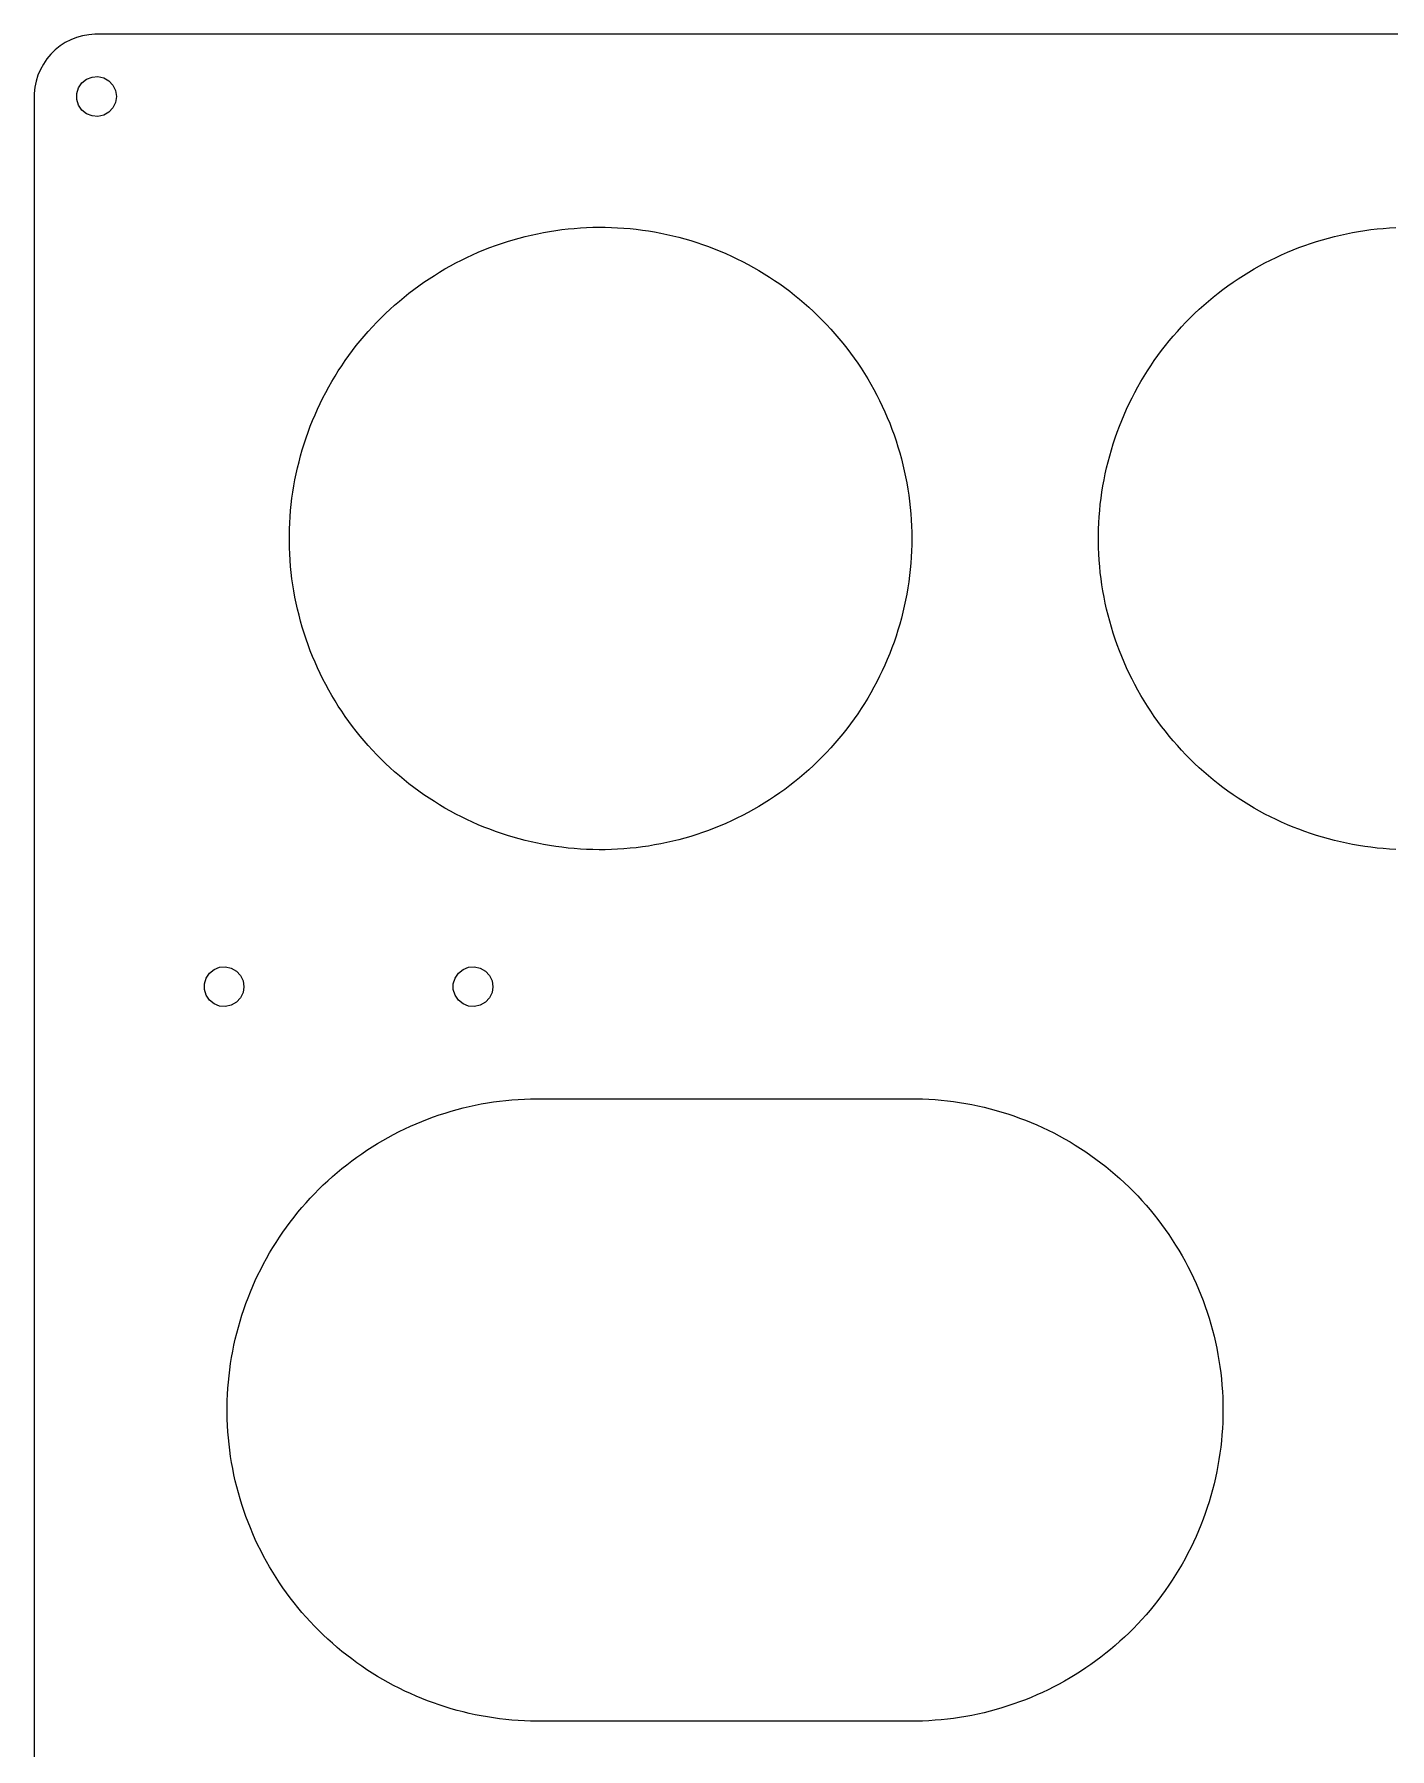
# Model space of a CAD drawing. Header units: metres. Extents: x -110 to 110, y -110 to 110.
# Drawn here: x -110.5 to -1.6, y -27.2 to 110.5 of the extents above; entities that cross this region are included whole.
import ezdxf

# ---------------------------------------------------------------- set-up
doc = ezdxf.new("R2010")
doc.units = ezdxf.units.M

msp = doc.modelspace()

# ---------------------------------------------------------------- linework, layer by layer
for p, q in [((-107.092, 110.24), (-107.556, 110.058)), ((-106.613, 110.375), (-107.092, 110.24)), ((-106.122, 110.461), (-106.613, 110.375)), ((-105.625, 110.498), (-106.122, 110.461)), ((105.375, 110.498), (-105.625, 110.498)), ((-109.165, 108.901), (-109.486, 108.519)), ((-108.808, 109.249), (-109.165, 108.901)), ((-108.419, 109.56), (-108.808, 109.249)), ((-108, 109.83), (-108.419, 109.56)), ((-107.556, 110.058), (-108, 109.83)), ((-110.005, 107.669), (-110.198, 107.21)), ((-109.766, 108.107), (-110.005, 107.669)), ((-109.486, 108.519), (-109.766, 108.107)), ((-110.444, 106.245), (-110.494, 105.749)), ((-110.345, 106.734), (-110.444, 106.245)), ((-110.198, 107.21), (-110.345, 106.734)), ((-107.082, 105.738), (-106.942, 106.194)), ((-106.942, 106.194), (-106.673, 106.588)), ((-106.673, 106.588), (-106.3, 106.886)), ((-106.3, 106.886), (-105.856, 107.06)), ((-105.856, 107.06), (-105.38, 107.096)), ((-105.38, 107.096), (-104.915, 106.989)), ((-104.915, 106.989), (-104.502, 106.751)), ((-104.502, 106.751), (-104.178, 106.401)), ((-104.178, 106.401), (-103.971, 105.972)), ((-110.494, 105.749), (-110.494, -105.749)), ((-107.082, 105.262), (-107.082, 105.738)), ((-106.942, 104.806), (-107.082, 105.262)), ((-106.673, 104.412), (-106.942, 104.806)), ((-103.971, 105.028), (-104.178, 104.599)), ((-103.971, 105.972), (-103.9, 105.5)), ((-103.9, 105.5), (-103.971, 105.028)), ((-106.3, 104.114), (-106.673, 104.412)), ((-105.856, 103.94), (-106.3, 104.114)), ((-105.38, 103.904), (-105.856, 103.94)), ((-104.915, 104.011), (-105.38, 103.904)), ((-104.502, 104.249), (-104.915, 104.011)), ((-104.178, 104.599), (-104.502, 104.249)), ((-73.4332, 93.5347), (-72.9622, 93.6982)), ((-72.9622, 93.6982), (-72.4879, 93.8523)), ((-72.4879, 93.8523), (-72.0107, 93.9969)), ((-72.0107, 93.9969), (-71.5307, 94.1319)), ((-71.5307, 94.1319), (-71.048, 94.2574)), ((-71.048, 94.2574), (-70.563, 94.3732)), ((-70.563, 94.3732), (-70.0758, 94.4793)), ((-70.0758, 94.4793), (-69.5865, 94.5757)), ((-69.5865, 94.5757), (-69.0954, 94.6623)), ((-69.0954, 94.6623), (-68.6027, 94.739)), ((-68.6027, 94.739), (-68.1086, 94.806)), ((-68.1086, 94.806), (-67.6132, 94.863)), ((-67.6132, 94.863), (-67.1168, 94.9102)), ((-67.1168, 94.9102), (-66.6195, 94.9475)), ((-66.6195, 94.9475), (-66.1216, 94.9748)), ((-66.1216, 94.9748), (-65.6233, 94.9922)), ((-65.6233, 94.9922), (-65.1247, 94.9997)), ((-65.1247, 94.9997), (-64.626, 94.9972)), ((-64.626, 94.9972), (-64.1275, 94.9848)), ((-64.1275, 94.9848), (-63.6293, 94.9624)), ((-63.6293, 94.9624), (-63.1317, 94.9301)), ((-63.1317, 94.9301), (-62.6349, 94.8879)), ((-62.6349, 94.8879), (-62.1389, 94.8357)), ((-62.1389, 94.8357), (-61.6442, 94.7737)), ((-61.6442, 94.7737), (-61.1507, 94.7019)), ((-61.1507, 94.7019), (-60.6588, 94.6202)), ((-60.6588, 94.6202), (-60.1686, 94.5287)), ((-60.1686, 94.5287), (-59.6803, 94.4275)), ((-59.6803, 94.4275), (-59.1942, 94.3165)), ((-59.1942, 94.3165), (-58.7103, 94.1959)), ((-58.7103, 94.1959), (-58.229, 94.0656)), ((-58.229, 94.0656), (-57.7503, 93.9258)), ((-57.7503, 93.9258), (-57.2746, 93.7764)), ((-57.2746, 93.7764), (-56.8019, 93.6176)), ((-8.43324, 93.5347), (-7.96216, 93.6982)), ((-7.96216, 93.6982), (-7.48792, 93.8523)), ((-7.48792, 93.8523), (-7.01068, 93.9969)), ((-7.01068, 93.9969), (-6.53065, 94.1319)), ((-6.53065, 94.1319), (-6.04803, 94.2574)), ((-6.04803, 94.2574), (-5.56302, 94.3732)), ((-5.56302, 94.3732), (-5.07578, 94.4793)), ((-5.07578, 94.4793), (-4.58652, 94.5757)), ((-4.58652, 94.5757), (-4.09544, 94.6623)), ((-4.09544, 94.6623), (-3.60272, 94.739)), ((-3.60272, 94.739), (-3.10858, 94.806)), ((-3.10858, 94.806), (-2.6132, 94.863)), ((-2.6132, 94.863), (-2.11679, 94.9102)), ((-2.11679, 94.9102), (-1.61952, 94.9475)), ((-1.61952, 94.9475), (-1.12161, 94.9748)), ((-76.6266, 92.1319), (-76.1828, 92.3594)), ((-76.1828, 92.3594), (-75.7346, 92.578)), ((-75.7346, 92.578), (-75.2822, 92.7876)), ((-75.2822, 92.7876), (-74.8256, 92.9882)), ((-74.8256, 92.9882), (-74.3652, 93.1796)), ((-74.3652, 93.1796), (-73.901, 93.3618)), ((-73.901, 93.3618), (-73.4332, 93.5347)), ((-56.8019, 93.6176), (-56.3324, 93.4494)), ((-56.3324, 93.4494), (-55.8665, 93.2718)), ((-55.8665, 93.2718), (-55.4041, 93.085)), ((-55.4041, 93.085), (-54.9456, 92.8891)), ((-54.9456, 92.8891), (-54.4911, 92.684)), ((-54.4911, 92.684), (-54.0407, 92.4698)), ((-54.0407, 92.4698), (-53.5947, 92.2468)), ((-11.6266, 92.1319), (-11.1828, 92.3594)), ((-11.1828, 92.3594), (-10.7346, 92.578)), ((-10.7346, 92.578), (-10.2822, 92.7876)), ((-10.2822, 92.7876), (-9.82562, 92.9882)), ((-9.82562, 92.9882), (-9.36516, 93.1796)), ((-9.36516, 93.1796), (-8.90097, 93.3618)), ((-8.90097, 93.3618), (-8.43324, 93.5347)), ((-78.7724, 90.8643), (-78.3535, 91.1349)), ((-78.3535, 91.1349), (-77.9293, 91.397)), ((-77.9293, 91.397), (-77.5, 91.6506)), ((-77.5, 91.6506), (-77.0657, 91.8956)), ((-77.0657, 91.8956), (-76.6266, 92.1319)), ((-53.5947, 92.2468), (-53.1533, 92.0149)), ((-53.1533, 92.0149), (-52.7165, 91.7742)), ((-52.7165, 91.7742), (-52.2847, 91.5249)), ((-52.2847, 91.5249), (-51.8579, 91.267)), ((-51.8579, 91.267), (-51.4363, 91.0006)), ((-51.4363, 91.0006), (-51.0202, 90.7259)), ((-13.7724, 90.8643), (-13.3535, 91.1349)), ((-13.3535, 91.1349), (-12.9293, 91.397)), ((-12.9293, 91.397), (-12.5, 91.6506)), ((-12.5, 91.6506), (-12.0657, 91.8956)), ((-12.0657, 91.8956), (-11.6266, 92.1319)), ((-80.7814, 89.3894), (-80.3915, 89.7003)), ((-80.3915, 89.7003), (-79.9955, 90.0033)), ((-79.9955, 90.0033), (-79.5936, 90.2984)), ((-79.5936, 90.2984), (-79.1858, 90.5855)), ((-79.1858, 90.5855), (-78.7724, 90.8643)), ((-51.0202, 90.7259), (-50.6096, 90.443)), ((-50.6096, 90.443), (-50.2047, 90.1519)), ((-50.2047, 90.1519), (-49.8057, 89.8528)), ((-49.8057, 89.8528), (-49.4128, 89.5458)), ((-49.4128, 89.5458), (-49.026, 89.231)), ((-15.7814, 89.3894), (-15.3915, 89.7003)), ((-15.3915, 89.7003), (-14.9955, 90.0033)), ((-14.9955, 90.0033), (-14.5936, 90.2984)), ((-14.5936, 90.2984), (-14.1858, 90.5855)), ((-14.1858, 90.5855), (-13.7724, 90.8643)), ((-82.2766, 88.0699), (-81.9127, 88.4109)), ((-81.9127, 88.4109), (-81.5421, 88.7445)), ((-81.5421, 88.7445), (-81.165, 89.0707)), ((-81.165, 89.0707), (-80.7814, 89.3894)), ((-49.026, 89.231), (-48.6456, 88.9086)), ((-48.6456, 88.9086), (-48.2717, 88.5786)), ((-48.2717, 88.5786), (-47.9045, 88.2413)), ((-47.9045, 88.2413), (-47.5441, 87.8967)), ((-17.2766, 88.0699), (-16.9127, 88.4109)), ((-16.9127, 88.4109), (-16.5421, 88.7445)), ((-16.5421, 88.7445), (-16.165, 89.0707)), ((-16.165, 89.0707), (-15.7814, 89.3894)), ((-83.6618, 86.6354), (-83.3263, 87.0043)), ((-83.3263, 87.0043), (-82.9835, 87.3665)), ((-82.9835, 87.3665), (-82.6335, 87.7217)), ((-82.6335, 87.7217), (-82.2766, 88.0699)), ((-47.5441, 87.8967), (-47.1906, 87.5449)), ((-47.1906, 87.5449), (-46.8442, 87.1862)), ((-46.8442, 87.1862), (-46.505, 86.8207)), ((-46.505, 86.8207), (-46.1732, 86.4485)), ((-18.6618, 86.6354), (-18.3263, 87.0043)), ((-18.3263, 87.0043), (-17.9835, 87.3665)), ((-17.9835, 87.3665), (-17.6335, 87.7217)), ((-17.6335, 87.7217), (-17.2766, 88.0699)), ((-84.9283, 85.0951), (-84.6233, 85.4896)), ((-84.6233, 85.4896), (-84.3104, 85.8779)), ((-84.3104, 85.8779), (-83.9899, 86.2599)), ((-83.9899, 86.2599), (-83.6618, 86.6354)), ((-46.1732, 86.4485), (-45.8489, 86.0697)), ((-45.8489, 86.0697), (-45.5322, 85.6845)), ((-45.5322, 85.6845), (-45.2232, 85.2931)), ((-19.9283, 85.0951), (-19.6233, 85.4896)), ((-19.6233, 85.4896), (-19.3104, 85.8779)), ((-19.3104, 85.8779), (-18.9899, 86.2599)), ((-18.9899, 86.2599), (-18.6618, 86.6354)), ((-85.7954, 83.8763), (-85.5145, 84.2883)), ((-85.5145, 84.2883), (-85.2254, 84.6946)), ((-85.2254, 84.6946), (-84.9283, 85.0951)), ((-45.2232, 85.2931), (-44.9221, 84.8956)), ((-44.9221, 84.8956), (-44.629, 84.4922)), ((-44.629, 84.4922), (-44.344, 84.083)), ((-44.344, 84.083), (-44.0672, 83.6682)), ((-20.7954, 83.8763), (-20.5145, 84.2883)), ((-20.5145, 84.2883), (-20.2254, 84.6946)), ((-20.2254, 84.6946), (-19.9283, 85.0951)), ((-86.588, 82.6078), (-86.3323, 83.0359)), ((-86.3323, 83.0359), (-86.068, 83.4588)), ((-86.068, 83.4588), (-85.7954, 83.8763)), ((-44.0672, 83.6682), (-43.7988, 83.248)), ((-43.7988, 83.248), (-43.5388, 82.8225)), ((-43.5388, 82.8225), (-43.2873, 82.3919)), ((-21.588, 82.6078), (-21.3323, 83.0359)), ((-21.3323, 83.0359), (-21.068, 83.4588)), ((-21.068, 83.4588), (-20.7954, 83.8763)), ((-87.5242, 80.8471), (-87.3034, 81.2942)), ((-87.3034, 81.2942), (-87.0737, 81.7368)), ((-87.0737, 81.7368), (-86.8352, 82.1747)), ((-86.8352, 82.1747), (-86.588, 82.6078)), ((-43.2873, 82.3919), (-43.0444, 81.9563)), ((-43.0444, 81.9563), (-42.8103, 81.5161)), ((-42.8103, 81.5161), (-42.5851, 81.0712)), ((-22.5242, 80.8471), (-22.3034, 81.2942)), ((-22.3034, 81.2942), (-22.0737, 81.7368)), ((-22.0737, 81.7368), (-21.8352, 82.1747)), ((-21.8352, 82.1747), (-21.588, 82.6078)), ((-88.1326, 79.4806), (-87.9389, 79.9401)), ((-87.9389, 79.9401), (-87.7361, 80.3957)), ((-87.7361, 80.3957), (-87.5242, 80.8471)), ((-42.5851, 81.0712), (-42.3687, 80.6219)), ((-42.3687, 80.6219), (-42.1614, 80.1684)), ((-42.1614, 80.1684), (-41.9631, 79.7109)), ((-23.1326, 79.4806), (-22.9389, 79.9401)), ((-22.9389, 79.9401), (-22.7361, 80.3957)), ((-22.7361, 80.3957), (-22.5242, 80.8471)), ((-88.6582, 78.0802), (-88.4923, 78.5505)), ((-88.4923, 78.5505), (-88.3171, 79.0173)), ((-88.3171, 79.0173), (-88.1326, 79.4806)), ((-41.9631, 79.7109), (-41.774, 79.2495)), ((-41.774, 79.2495), (-41.5941, 78.7844)), ((-41.5941, 78.7844), (-41.4236, 78.3158)), ((-23.6582, 78.0802), (-23.4923, 78.5505)), ((-23.4923, 78.5505), (-23.3171, 79.0173)), ((-23.3171, 79.0173), (-23.1326, 79.4806)), ((-89.0991, 76.6509), (-88.9616, 77.1302)), ((-88.9616, 77.1302), (-88.8146, 77.6068)), ((-88.8146, 77.6068), (-88.6582, 78.0802)), ((-41.4236, 78.3158), (-41.2624, 77.8439)), ((-41.2624, 77.8439), (-41.1107, 77.3689)), ((-41.1107, 77.3689), (-40.9684, 76.8909)), ((-24.0991, 76.6509), (-23.9616, 77.1302)), ((-23.9616, 77.1302), (-23.8146, 77.6068)), ((-23.8146, 77.6068), (-23.6582, 78.0802)), ((-89.3452, 75.6845), (-89.2269, 76.1689)), ((-89.2269, 76.1689), (-89.0991, 76.6509)), ((-40.9684, 76.8909), (-40.8358, 76.4102)), ((-40.8358, 76.4102), (-40.7127, 75.927)), ((-40.7127, 75.927), (-40.5993, 75.4414)), ((-24.3452, 75.6845), (-24.2269, 76.1689)), ((-24.2269, 76.1689), (-24.0991, 76.6509)), ((-89.6415, 74.2184), (-89.5525, 74.709)), ((-89.5525, 74.709), (-89.4537, 75.1978)), ((-89.4537, 75.1978), (-89.3452, 75.6845)), ((-40.5993, 75.4414), (-40.4957, 74.9536)), ((-40.4957, 74.9536), (-40.4017, 74.4639)), ((-40.4017, 74.4639), (-40.3176, 73.9724)), ((-24.6415, 74.2184), (-24.5525, 74.709)), ((-24.5525, 74.709), (-24.4537, 75.1978)), ((-24.4537, 75.1978), (-24.3452, 75.6845)), ((-89.8497, 72.7372), (-89.7902, 73.2322)), ((-89.7902, 73.2322), (-89.7208, 73.726)), ((-89.7208, 73.726), (-89.6415, 74.2184)), ((-40.3176, 73.9724), (-40.2433, 73.4793)), ((-40.2433, 73.4793), (-40.1788, 72.9848)), ((-24.8497, 72.7372), (-24.7902, 73.2322)), ((-24.7902, 73.2322), (-24.7208, 73.726)), ((-24.7208, 73.726), (-24.6415, 74.2184)), ((-89.9689, 71.2461), (-89.9391, 71.7439)), ((-89.9391, 71.7439), (-89.8994, 72.241)), ((-89.8994, 72.241), (-89.8497, 72.7372)), ((-40.1788, 72.9848), (-40.1242, 72.4892)), ((-40.1242, 72.4892), (-40.0795, 71.9925)), ((-40.0795, 71.9925), (-40.0447, 71.4951)), ((-24.9689, 71.2461), (-24.9391, 71.7439)), ((-24.9391, 71.7439), (-24.8994, 72.241)), ((-24.8994, 72.241), (-24.8497, 72.7372)), ((-89.9987, 70.2493), (-89.9888, 70.7479)), ((-89.9987, 69.7507), (-89.9987, 70.2493)), ((-89.9888, 70.7479), (-89.9689, 71.2461)), ((-40.0447, 71.4951), (-40.0199, 70.9971)), ((-40.0199, 70.9971), (-40.005, 70.4986)), ((-40.005, 70.4986), (-40, 70)), ((-24.9987, 70.2493), (-24.9888, 70.7479)), ((-24.9987, 69.7507), (-24.9987, 70.2493)), ((-24.9888, 70.7479), (-24.9689, 71.2461)), ((-89.9888, 69.2521), (-89.9987, 69.7507)), ((-89.9689, 68.7538), (-89.9888, 69.2521)), ((-40.0199, 69.0029), (-40.0447, 68.5049)), ((-40.005, 69.5014), (-40.0199, 69.0029)), ((-40, 70), (-40.005, 69.5014)), ((-24.9888, 69.2521), (-24.9987, 69.7507)), ((-24.9689, 68.7538), (-24.9888, 69.2521)), ((-89.9391, 68.2561), (-89.9689, 68.7538)), ((-89.8994, 67.759), (-89.9391, 68.2561)), ((-89.8497, 67.2628), (-89.8994, 67.759)), ((-40.1242, 67.5108), (-40.1788, 67.0151)), ((-40.0795, 68.0074), (-40.1242, 67.5108)), ((-40.0447, 68.5049), (-40.0795, 68.0074)), ((-24.9391, 68.2561), (-24.9689, 68.7538)), ((-24.8994, 67.759), (-24.9391, 68.2561)), ((-24.8497, 67.2628), (-24.8994, 67.759)), ((-89.7902, 66.7677), (-89.8497, 67.2628)), ((-89.7208, 66.2739), (-89.7902, 66.7677)), ((-89.6415, 65.7816), (-89.7208, 66.2739)), ((-40.2433, 66.5207), (-40.3176, 66.0276)), ((-40.1788, 67.0151), (-40.2433, 66.5207)), ((-24.7902, 66.7677), (-24.8497, 67.2628)), ((-24.7208, 66.2739), (-24.7902, 66.7677)), ((-24.6415, 65.7816), (-24.7208, 66.2739)), ((-89.5525, 65.291), (-89.6415, 65.7816)), ((-89.4537, 64.8022), (-89.5525, 65.291)), ((-89.3452, 64.3155), (-89.4537, 64.8022)), ((-40.4957, 65.0463), (-40.5993, 64.5586)), ((-40.4017, 65.5361), (-40.4957, 65.0463)), ((-40.3176, 66.0276), (-40.4017, 65.5361)), ((-24.5525, 65.291), (-24.6415, 65.7816)), ((-24.4537, 64.8022), (-24.5525, 65.291)), ((-24.3452, 64.3155), (-24.4537, 64.8022)), ((-89.2269, 63.8311), (-89.3452, 64.3155)), ((-89.0991, 63.3491), (-89.2269, 63.8311)), ((-88.9616, 62.8697), (-89.0991, 63.3491)), ((-40.8358, 63.5898), (-40.9684, 63.1091)), ((-40.7127, 64.073), (-40.8358, 63.5898)), ((-40.5993, 64.5586), (-40.7127, 64.073)), ((-24.2269, 63.8311), (-24.3452, 64.3155)), ((-24.0991, 63.3491), (-24.2269, 63.8311)), ((-23.9616, 62.8697), (-24.0991, 63.3491)), ((-88.8146, 62.3932), (-88.9616, 62.8697)), ((-88.6582, 61.9198), (-88.8146, 62.3932)), ((-41.2624, 62.1561), (-41.4236, 61.6842)), ((-41.1107, 62.6311), (-41.2624, 62.1561)), ((-40.9684, 63.1091), (-41.1107, 62.6311)), ((-23.8146, 62.3932), (-23.9616, 62.8697)), ((-23.6582, 61.9198), (-23.8146, 62.3932)), ((-88.4923, 61.4495), (-88.6582, 61.9198)), ((-88.3171, 60.9826), (-88.4923, 61.4495)), ((-88.1326, 60.5194), (-88.3171, 60.9826)), ((-41.774, 60.7505), (-41.9631, 60.2891)), ((-41.5941, 61.2156), (-41.774, 60.7505)), ((-41.4236, 61.6842), (-41.5941, 61.2156)), ((-23.4923, 61.4495), (-23.6582, 61.9198)), ((-23.3171, 60.9826), (-23.4923, 61.4495)), ((-23.1326, 60.5194), (-23.3171, 60.9826)), ((-87.9389, 60.0599), (-88.1326, 60.5194)), ((-87.7361, 59.6043), (-87.9389, 60.0599)), ((-87.5242, 59.1529), (-87.7361, 59.6043)), ((-42.3687, 59.3781), (-42.5851, 58.9288)), ((-42.1614, 59.8316), (-42.3687, 59.3781)), ((-41.9631, 60.2891), (-42.1614, 59.8316)), ((-22.9389, 60.0599), (-23.1326, 60.5194)), ((-22.7361, 59.6043), (-22.9389, 60.0599)), ((-22.5242, 59.1529), (-22.7361, 59.6043)), ((-87.3034, 58.7058), (-87.5242, 59.1529)), ((-87.0737, 58.2632), (-87.3034, 58.7058)), ((-86.8352, 57.8253), (-87.0737, 58.2632)), ((-43.0444, 58.0436), (-43.2873, 57.6081)), ((-42.8103, 58.4839), (-43.0444, 58.0436)), ((-42.5851, 58.9288), (-42.8103, 58.4839)), ((-22.3034, 58.7058), (-22.5242, 59.1529)), ((-22.0737, 58.2632), (-22.3034, 58.7058)), ((-21.8352, 57.8253), (-22.0737, 58.2632)), ((-86.588, 57.3922), (-86.8352, 57.8253)), ((-86.3323, 56.9641), (-86.588, 57.3922)), ((-86.068, 56.5412), (-86.3323, 56.9641)), ((-85.7954, 56.1237), (-86.068, 56.5412)), ((-43.7988, 56.752), (-44.0672, 56.3318)), ((-43.5388, 57.1775), (-43.7988, 56.752)), ((-43.2873, 57.6081), (-43.5388, 57.1775)), ((-21.588, 57.3922), (-21.8352, 57.8253)), ((-21.3323, 56.9641), (-21.588, 57.3922)), ((-21.068, 56.5412), (-21.3323, 56.9641)), ((-20.7954, 56.1237), (-21.068, 56.5412)), ((-85.5145, 55.7117), (-85.7954, 56.1237)), ((-85.2254, 55.3054), (-85.5145, 55.7117)), ((-84.9283, 54.9049), (-85.2254, 55.3054)), ((-44.9221, 55.1044), (-45.2232, 54.7069)), ((-44.629, 55.5078), (-44.9221, 55.1044)), ((-44.344, 55.917), (-44.629, 55.5078)), ((-44.0672, 56.3318), (-44.344, 55.917)), ((-20.5145, 55.7117), (-20.7954, 56.1237)), ((-20.2254, 55.3054), (-20.5145, 55.7117)), ((-19.9283, 54.9049), (-20.2254, 55.3054)), ((-84.6233, 54.5104), (-84.9283, 54.9049)), ((-84.3104, 54.1221), (-84.6233, 54.5104)), ((-83.9899, 53.7401), (-84.3104, 54.1221)), ((-83.6618, 53.3646), (-83.9899, 53.7401)), ((-45.8489, 53.9303), (-46.1732, 53.5515)), ((-45.5322, 54.3155), (-45.8489, 53.9303)), ((-45.2232, 54.7069), (-45.5322, 54.3155)), ((-19.6233, 54.5104), (-19.9283, 54.9049)), ((-19.3104, 54.1221), (-19.6233, 54.5104)), ((-18.9899, 53.7401), (-19.3104, 54.1221)), ((-18.6618, 53.3646), (-18.9899, 53.7401)), ((-83.3263, 52.9957), (-83.6618, 53.3646)), ((-82.9835, 52.6335), (-83.3263, 52.9957)), ((-82.6335, 52.2783), (-82.9835, 52.6335)), ((-47.1906, 52.455), (-47.5441, 52.1033)), ((-46.8442, 52.8138), (-47.1906, 52.455)), ((-46.505, 53.1793), (-46.8442, 52.8138)), ((-46.1732, 53.5515), (-46.505, 53.1793)), ((-18.3263, 52.9957), (-18.6618, 53.3646)), ((-17.9835, 52.6335), (-18.3263, 52.9957)), ((-17.6335, 52.2783), (-17.9835, 52.6335)), ((-82.2766, 51.9301), (-82.6335, 52.2783)), ((-81.9127, 51.5891), (-82.2766, 51.9301)), ((-81.5421, 51.2555), (-81.9127, 51.5891)), ((-81.165, 50.9293), (-81.5421, 51.2555)), ((-48.6456, 51.0914), (-49.026, 50.769)), ((-48.2717, 51.4214), (-48.6456, 51.0914)), ((-47.9045, 51.7587), (-48.2717, 51.4214)), ((-47.5441, 52.1033), (-47.9045, 51.7587)), ((-17.2766, 51.9301), (-17.6335, 52.2783)), ((-16.9127, 51.5891), (-17.2766, 51.9301)), ((-16.5421, 51.2555), (-16.9127, 51.5891)), ((-16.165, 50.9293), (-16.5421, 51.2555)), ((-80.7814, 50.6106), (-81.165, 50.9293)), ((-80.3915, 50.2997), (-80.7814, 50.6106)), ((-79.9955, 49.9967), (-80.3915, 50.2997)), ((-79.5936, 49.7015), (-79.9955, 49.9967)), ((-79.1858, 49.4145), (-79.5936, 49.7015)), ((-50.2047, 49.8481), (-50.6096, 49.557)), ((-49.8057, 50.1472), (-50.2047, 49.8481)), ((-49.4128, 50.4542), (-49.8057, 50.1472)), ((-49.026, 50.769), (-49.4128, 50.4542)), ((-15.7814, 50.6106), (-16.165, 50.9293)), ((-15.3915, 50.2997), (-15.7814, 50.6106)), ((-14.9955, 49.9967), (-15.3915, 50.2997)), ((-14.5936, 49.7015), (-14.9955, 49.9967)), ((-14.1858, 49.4145), (-14.5936, 49.7015)), ((-78.7724, 49.1357), (-79.1858, 49.4145)), ((-78.3535, 48.8651), (-78.7724, 49.1357)), ((-77.9293, 48.603), (-78.3535, 48.8651)), ((-77.5, 48.3493), (-77.9293, 48.603)), ((-77.0657, 48.1044), (-77.5, 48.3493)), ((-52.7165, 48.2258), (-53.1533, 47.9851)), ((-52.2847, 48.4751), (-52.7165, 48.2258)), ((-51.8579, 48.733), (-52.2847, 48.4751)), ((-51.4363, 48.9993), (-51.8579, 48.733)), ((-51.0202, 49.274), (-51.4363, 48.9993)), ((-50.6096, 49.557), (-51.0202, 49.274)), ((-13.7724, 49.1357), (-14.1858, 49.4145)), ((-13.3535, 48.8651), (-13.7724, 49.1357)), ((-12.9293, 48.603), (-13.3535, 48.8651)), ((-12.5, 48.3493), (-12.9293, 48.603)), ((-12.0657, 48.1044), (-12.5, 48.3493)), ((-76.6266, 47.8681), (-77.0657, 48.1044)), ((-76.1828, 47.6406), (-76.6266, 47.8681)), ((-75.7346, 47.422), (-76.1828, 47.6406)), ((-75.2822, 47.2123), (-75.7346, 47.422)), ((-74.8256, 47.0118), (-75.2822, 47.2123)), ((-74.3652, 46.8204), (-74.8256, 47.0118)), ((-55.4041, 46.9149), (-55.8665, 46.7281)), ((-54.9456, 47.1109), (-55.4041, 46.9149)), ((-54.4911, 47.316), (-54.9456, 47.1109)), ((-54.0407, 47.5301), (-54.4911, 47.316)), ((-53.5947, 47.7532), (-54.0407, 47.5301)), ((-53.1533, 47.9851), (-53.5947, 47.7532)), ((-11.6266, 47.8681), (-12.0657, 48.1044)), ((-11.1828, 47.6406), (-11.6266, 47.8681)), ((-10.7346, 47.422), (-11.1828, 47.6406)), ((-10.2822, 47.2123), (-10.7346, 47.422)), ((-9.82562, 47.0118), (-10.2822, 47.2123)), ((-9.36516, 46.8204), (-9.82562, 47.0118)), ((-73.901, 46.6382), (-74.3652, 46.8204)), ((-73.4332, 46.4653), (-73.901, 46.6382)), ((-72.9622, 46.3018), (-73.4332, 46.4653)), ((-72.4879, 46.1477), (-72.9622, 46.3018)), ((-72.0107, 46.0031), (-72.4879, 46.1477)), ((-71.5307, 45.8681), (-72.0107, 46.0031)), ((-71.048, 45.7426), (-71.5307, 45.8681)), ((-70.563, 45.6268), (-71.048, 45.7426)), ((-70.0758, 45.5207), (-70.563, 45.6268)), ((-69.5865, 45.4243), (-70.0758, 45.5207)), ((-60.1686, 45.4713), (-60.6588, 45.3798)), ((-59.6803, 45.5725), (-60.1686, 45.4713)), ((-59.1942, 45.6835), (-59.6803, 45.5725)), ((-58.7103, 45.8041), (-59.1942, 45.6835)), ((-58.229, 45.9344), (-58.7103, 45.8041)), ((-57.7503, 46.0742), (-58.229, 45.9344)), ((-57.2746, 46.2236), (-57.7503, 46.0742)), ((-56.8019, 46.3824), (-57.2746, 46.2236)), ((-56.3324, 46.5506), (-56.8019, 46.3824)), ((-55.8665, 46.7281), (-56.3324, 46.5506)), ((-8.90097, 46.6382), (-9.36516, 46.8204)), ((-8.43324, 46.4653), (-8.90097, 46.6382)), ((-7.96216, 46.3018), (-8.43324, 46.4653)), ((-7.48792, 46.1477), (-7.96216, 46.3018)), ((-7.01068, 46.0031), (-7.48792, 46.1477)), ((-6.53065, 45.8681), (-7.01068, 46.0031)), ((-6.04803, 45.7426), (-6.53065, 45.8681)), ((-5.56302, 45.6268), (-6.04803, 45.7426)), ((-5.07578, 45.5207), (-5.56302, 45.6268)), ((-4.58652, 45.4243), (-5.07578, 45.5207)), ((-69.0954, 45.3377), (-69.5865, 45.4243)), ((-68.6027, 45.261), (-69.0954, 45.3377)), ((-68.1086, 45.194), (-68.6027, 45.261)), ((-67.6132, 45.1369), (-68.1086, 45.194)), ((-67.1168, 45.0898), (-67.6132, 45.1369)), ((-66.6195, 45.0525), (-67.1168, 45.0898)), ((-66.1216, 45.0252), (-66.6195, 45.0525)), ((-65.6233, 45.0078), (-66.1216, 45.0252)), ((-65.1247, 45.0003), (-65.6233, 45.0078)), ((-64.626, 45.0028), (-65.1247, 45.0003)), ((-64.1275, 45.0152), (-64.626, 45.0028)), ((-63.6293, 45.0376), (-64.1275, 45.0152)), ((-63.1317, 45.0699), (-63.6293, 45.0376)), ((-62.6349, 45.1121), (-63.1317, 45.0699)), ((-62.1389, 45.1642), (-62.6349, 45.1121)), ((-61.6442, 45.2262), (-62.1389, 45.1642)), ((-61.1507, 45.2981), (-61.6442, 45.2262)), ((-60.6588, 45.3798), (-61.1507, 45.2981)), ((-4.09544, 45.3377), (-4.58652, 45.4243)), ((-3.60272, 45.261), (-4.09544, 45.3377)), ((-3.10858, 45.194), (-3.60272, 45.261)), ((-2.6132, 45.1369), (-3.10858, 45.194)), ((-2.11679, 45.0898), (-2.6132, 45.1369)), ((-1.61952, 45.0525), (-2.11679, 45.0898)), ((-1.12161, 45.0252), (-1.61952, 45.0525)), ((-96.8321, 34.2385), (-96.6915, 34.6942)), ((-96.6915, 34.6942), (-96.4229, 35.0883)), ((-96.4229, 35.0883), (-96.05, 35.3856)), ((-96.05, 35.3856), (-95.606, 35.5599)), ((-95.606, 35.5599), (-95.1304, 35.5955)), ((-95.1304, 35.5955), (-94.6655, 35.4894)), ((-94.6655, 35.4894), (-94.2524, 35.2509)), ((-94.2524, 35.2509), (-93.928, 34.9013)), ((-93.928, 34.9013), (-93.7211, 34.4716)), ((-93.7211, 34.4716), (-93.65, 34)), ((-76.8321, 34.2385), (-76.6916, 34.6942)), ((-76.6916, 34.6942), (-76.4229, 35.0883)), ((-76.4229, 35.0883), (-76.05, 35.3856)), ((-76.05, 35.3856), (-75.606, 35.5599)), ((-75.606, 35.5599), (-75.1304, 35.5955)), ((-75.1304, 35.5955), (-74.6655, 35.4894)), ((-74.6655, 35.4894), (-74.2524, 35.2509)), ((-74.2524, 35.2509), (-73.928, 34.9013)), ((-73.928, 34.9013), (-73.7211, 34.4716)), ((-73.7211, 34.4716), (-73.65, 34)), ((-96.8321, 33.7615), (-96.8321, 34.2385)), ((-96.6915, 33.3058), (-96.8321, 33.7615)), ((-96.4229, 32.9117), (-96.6915, 33.3058)), ((-93.928, 33.0987), (-94.2524, 32.7491)), ((-93.7211, 33.5284), (-93.928, 33.0987)), ((-93.65, 34), (-93.7211, 33.5284)), ((-76.8321, 33.7615), (-76.8321, 34.2385)), ((-76.6916, 33.3058), (-76.8321, 33.7615)), ((-76.4229, 32.9117), (-76.6916, 33.3058)), ((-73.928, 33.0987), (-74.2524, 32.7491)), ((-73.7211, 33.5284), (-73.928, 33.0987)), ((-73.65, 34), (-73.7211, 33.5284)), ((-96.05, 32.6144), (-96.4229, 32.9117)), ((-95.606, 32.4401), (-96.05, 32.6144)), ((-95.1304, 32.4045), (-95.606, 32.4401)), ((-94.6655, 32.5106), (-95.1304, 32.4045)), ((-94.2524, 32.7491), (-94.6655, 32.5106)), ((-76.05, 32.6144), (-76.4229, 32.9117)), ((-75.606, 32.4401), (-76.05, 32.6144)), ((-75.1304, 32.4045), (-75.606, 32.4401)), ((-74.6655, 32.5106), (-75.1304, 32.4045)), ((-74.2524, 32.7491), (-74.6655, 32.5106)), ((-73.6027, 24.739), (-73.1086, 24.806)), ((-73.1086, 24.806), (-72.6132, 24.863)), ((-72.6132, 24.863), (-72.1168, 24.9102)), ((-72.1168, 24.9102), (-71.6195, 24.9475)), ((-71.6195, 24.9475), (-71.1216, 24.9748)), ((-71.1216, 24.9748), (-70.6233, 24.9922)), ((-70.6233, 24.9922), (-70.1247, 24.9997)), ((-70.1247, 24.9997), (-40.1247, 24.9997)), ((-40.1247, 24.9997), (-39.626, 24.9972)), ((-39.626, 24.9972), (-39.1275, 24.9848)), ((-39.1275, 24.9848), (-38.6293, 24.9624)), ((-38.6293, 24.9624), (-38.1317, 24.9301)), ((-38.1317, 24.9301), (-37.6349, 24.8879)), ((-37.6349, 24.8879), (-37.1389, 24.8357)), ((-37.1389, 24.8357), (-36.6442, 24.7737)), ((-78.901, 23.3618), (-78.4332, 23.5347)), ((-78.4332, 23.5347), (-77.9622, 23.6982)), ((-77.9622, 23.6982), (-77.4879, 23.8523)), ((-77.4879, 23.8523), (-77.0107, 23.9969)), ((-77.0107, 23.9969), (-76.5307, 24.1319)), ((-76.5307, 24.1319), (-76.048, 24.2574)), ((-76.048, 24.2574), (-75.563, 24.3732)), ((-75.563, 24.3732), (-75.0758, 24.4793)), ((-75.0758, 24.4793), (-74.5865, 24.5757)), ((-74.5865, 24.5757), (-74.0954, 24.6623)), ((-74.0954, 24.6623), (-73.6027, 24.739)), ((-36.6442, 24.7737), (-36.1507, 24.7019)), ((-36.1507, 24.7019), (-35.6588, 24.6202)), ((-35.6588, 24.6202), (-35.1686, 24.5287)), ((-35.1686, 24.5287), (-34.6803, 24.4275)), ((-34.6803, 24.4275), (-34.1942, 24.3165)), ((-34.1942, 24.3165), (-33.7103, 24.1959)), ((-33.7103, 24.1959), (-33.229, 24.0656)), ((-33.229, 24.0656), (-32.7503, 23.9258)), ((-32.7503, 23.9258), (-32.2746, 23.7764)), ((-32.2746, 23.7764), (-31.8019, 23.6176)), ((-31.8019, 23.6176), (-31.3324, 23.4494)), ((-31.3324, 23.4494), (-30.8665, 23.2718)), ((-82.0657, 21.8956), (-81.6266, 22.1319)), ((-81.6266, 22.1319), (-81.1828, 22.3594)), ((-81.1828, 22.3594), (-80.7346, 22.578)), ((-80.7346, 22.578), (-80.2822, 22.7876)), ((-80.2822, 22.7876), (-79.8256, 22.9882)), ((-79.8256, 22.9882), (-79.3652, 23.1796)), ((-79.3652, 23.1796), (-78.901, 23.3618)), ((-30.8665, 23.2718), (-30.4041, 23.085)), ((-30.4041, 23.085), (-29.9456, 22.8891)), ((-29.9456, 22.8891), (-29.4911, 22.684)), ((-29.4911, 22.684), (-29.0407, 22.4698)), ((-29.0407, 22.4698), (-28.5947, 22.2468)), ((-28.5947, 22.2468), (-28.1533, 22.0149)), ((-84.1858, 20.5855), (-83.7724, 20.8643)), ((-83.7724, 20.8643), (-83.3535, 21.1349)), ((-83.3535, 21.1349), (-82.9293, 21.397)), ((-82.9293, 21.397), (-82.5, 21.6506)), ((-82.5, 21.6506), (-82.0657, 21.8956)), ((-28.1533, 22.0149), (-27.7165, 21.7742)), ((-27.7165, 21.7742), (-27.2847, 21.5249)), ((-27.2847, 21.5249), (-26.8579, 21.267)), ((-26.8579, 21.267), (-26.4363, 21.0006)), ((-26.4363, 21.0006), (-26.0202, 20.7259)), ((-26.0202, 20.7259), (-25.6096, 20.443)), ((-86.165, 19.0707), (-85.7814, 19.3894)), ((-85.7814, 19.3894), (-85.3915, 19.7003)), ((-85.3915, 19.7003), (-84.9955, 20.0033)), ((-84.9955, 20.0033), (-84.5936, 20.2984)), ((-84.5936, 20.2984), (-84.1858, 20.5855)), ((-25.6096, 20.443), (-25.2047, 20.1519)), ((-25.2047, 20.1519), (-24.8057, 19.8528)), ((-24.8057, 19.8528), (-24.4128, 19.5458)), ((-24.4128, 19.5458), (-24.026, 19.231)), ((-87.6335, 17.7217), (-87.2766, 18.0699)), ((-87.2766, 18.0699), (-86.9127, 18.4109)), ((-86.9127, 18.4109), (-86.5421, 18.7445)), ((-86.5421, 18.7445), (-86.165, 19.0707)), ((-24.026, 19.231), (-23.6456, 18.9086)), ((-23.6456, 18.9086), (-23.2717, 18.5786)), ((-23.2717, 18.5786), (-22.9045, 18.2413)), ((-22.9045, 18.2413), (-22.5441, 17.8967)), ((-88.9899, 16.2599), (-88.6618, 16.6354)), ((-88.6618, 16.6354), (-88.3263, 17.0043)), ((-88.3263, 17.0043), (-87.9835, 17.3665)), ((-87.9835, 17.3665), (-87.6335, 17.7217)), ((-22.5441, 17.8967), (-22.1906, 17.5449)), ((-22.1906, 17.5449), (-21.8442, 17.1862)), ((-21.8442, 17.1862), (-21.505, 16.8207)), ((-21.505, 16.8207), (-21.1732, 16.4485)), ((-89.9283, 15.0951), (-89.6233, 15.4896)), ((-89.6233, 15.4896), (-89.3104, 15.8779)), ((-89.3104, 15.8779), (-88.9899, 16.2599)), ((-21.1732, 16.4485), (-20.8489, 16.0697)), ((-20.8489, 16.0697), (-20.5322, 15.6845)), ((-20.5322, 15.6845), (-20.2232, 15.2931)), ((-20.2232, 15.2931), (-19.9221, 14.8956)), ((-91.068, 13.4588), (-90.7954, 13.8763)), ((-90.7954, 13.8763), (-90.5145, 14.2883)), ((-90.5145, 14.2883), (-90.2254, 14.6946)), ((-90.2254, 14.6946), (-89.9283, 15.0951)), ((-19.9221, 14.8956), (-19.629, 14.4922)), ((-19.629, 14.4922), (-19.344, 14.083)), ((-19.344, 14.083), (-19.0672, 13.6682)), ((-91.8352, 12.1747), (-91.588, 12.6078)), ((-91.588, 12.6078), (-91.3323, 13.0359)), ((-91.3323, 13.0359), (-91.068, 13.4588)), ((-19.0672, 13.6682), (-18.7988, 13.248)), ((-18.7988, 13.248), (-18.5388, 12.8225)), ((-18.5388, 12.8225), (-18.2873, 12.3919)), ((-92.5242, 10.8471), (-92.3034, 11.2942)), ((-92.3034, 11.2942), (-92.0737, 11.7368)), ((-92.0737, 11.7368), (-91.8352, 12.1747)), ((-18.2873, 12.3919), (-18.0444, 11.9563)), ((-18.0444, 11.9563), (-17.8103, 11.5161)), ((-17.8103, 11.5161), (-17.5851, 11.0712)), ((-17.5851, 11.0712), (-17.3687, 10.6219)), ((-93.1326, 9.48062), (-92.9389, 9.94012)), ((-92.9389, 9.94012), (-92.7361, 10.3957)), ((-92.7361, 10.3957), (-92.5242, 10.8471)), ((-17.3687, 10.6219), (-17.1614, 10.1684)), ((-17.1614, 10.1684), (-16.9631, 9.71086)), ((-16.9631, 9.71086), (-16.774, 9.24945)), ((-93.6582, 8.08023), (-93.4923, 8.55049)), ((-93.4923, 8.55049), (-93.3171, 9.01735)), ((-93.3171, 9.01735), (-93.1326, 9.48062)), ((-16.774, 9.24945), (-16.5941, 8.78436)), ((-16.5941, 8.78436), (-16.4236, 8.31578)), ((-16.4236, 8.31578), (-16.2624, 7.84389)), ((-94.0991, 6.65091), (-93.9616, 7.13025)), ((-93.9616, 7.13025), (-93.8146, 7.60675)), ((-93.8146, 7.60675), (-93.6582, 8.08023)), ((-16.2624, 7.84389), (-16.1107, 7.36887)), ((-16.1107, 7.36887), (-15.9684, 6.89093)), ((-15.9684, 6.89093), (-15.8358, 6.41023)), ((-94.4537, 5.19778), (-94.3452, 5.68449)), ((-94.3452, 5.68449), (-94.2269, 6.16893)), ((-94.2269, 6.16893), (-94.0991, 6.65091)), ((-15.8358, 6.41023), (-15.7127, 5.927)), ((-15.7127, 5.927), (-15.5993, 5.44141)), ((-94.7208, 3.72604), (-94.6415, 4.21837)), ((-94.6415, 4.21837), (-94.5525, 4.70901)), ((-94.5525, 4.70901), (-94.4537, 5.19778)), ((-15.5993, 5.44141), (-15.4957, 4.95364)), ((-15.4957, 4.95364), (-15.4017, 4.46391)), ((-15.4017, 4.46391), (-15.3176, 3.97241)), ((-94.8497, 2.73715), (-94.7902, 3.23224)), ((-94.7902, 3.23224), (-94.7208, 3.72604)), ((-15.3176, 3.97241), (-15.2433, 3.47932)), ((-15.2433, 3.47932), (-15.1788, 2.98485)), ((-15.1788, 2.98485), (-15.1242, 2.48918)), ((-94.9689, 1.24614), (-94.9391, 1.74391)), ((-94.9391, 1.74391), (-94.8994, 2.24098)), ((-94.8994, 2.24098), (-94.8497, 2.73715)), ((-15.1242, 2.48918), (-15.0795, 1.99254)), ((-15.0795, 1.99254), (-15.0447, 1.4951)), ((-15.0447, 1.4951), (-15.0199, 0.99706)), ((-94.9987, 0.24933), (-94.9888, 0.74788)), ((-94.9987, -0.24933), (-94.9987, 0.24933)), ((-94.9888, 0.74788), (-94.9689, 1.24614)), ((-15.0199, 0.99706), (-15.005, 0.49863)), ((-15.005, 0.49863), (-15, 0)), ((-15, 0), (-15.005, -0.49863)), ((-94.9888, -0.74788), (-94.9987, -0.24933)), ((-94.9689, -1.24614), (-94.9888, -0.74788)), ((-94.9391, -1.74391), (-94.9689, -1.24614)), ((-15.0199, -0.99706), (-15.0447, -1.4951)), ((-15.005, -0.49863), (-15.0199, -0.99706)), ((-94.8994, -2.24098), (-94.9391, -1.74391)), ((-94.8497, -2.73715), (-94.8994, -2.24098)), ((-94.7902, -3.23224), (-94.8497, -2.73715)), ((-15.1242, -2.48918), (-15.1788, -2.98485)), ((-15.0795, -1.99254), (-15.1242, -2.48918)), ((-15.0447, -1.4951), (-15.0795, -1.99254)), ((-94.7208, -3.72604), (-94.7902, -3.23224)), ((-94.6415, -4.21837), (-94.7208, -3.72604)), ((-15.3176, -3.97241), (-15.4017, -4.46391)), ((-15.2433, -3.47932), (-15.3176, -3.97241)), ((-15.1788, -2.98485), (-15.2433, -3.47932)), ((-94.5525, -4.70901), (-94.6415, -4.21837)), ((-94.4537, -5.19778), (-94.5525, -4.70901)), ((-94.3452, -5.68449), (-94.4537, -5.19778)), ((-15.5993, -5.44141), (-15.7127, -5.927)), ((-15.4957, -4.95364), (-15.5993, -5.44141)), ((-15.4017, -4.46391), (-15.4957, -4.95364)), ((-94.2269, -6.16893), (-94.3452, -5.68449)), ((-94.0991, -6.65091), (-94.2269, -6.16893)), ((-93.9616, -7.13025), (-94.0991, -6.65091)), ((-15.8358, -6.41023), (-15.9684, -6.89093)), ((-15.7127, -5.927), (-15.8358, -6.41023)), ((-93.8146, -7.60675), (-93.9616, -7.13025)), ((-93.6582, -8.08023), (-93.8146, -7.60675)), ((-93.4923, -8.55049), (-93.6582, -8.08023)), ((-16.2624, -7.84389), (-16.4236, -8.31578)), ((-16.1107, -7.36887), (-16.2624, -7.84389)), ((-15.9684, -6.89093), (-16.1107, -7.36887)), ((-93.3171, -9.01735), (-93.4923, -8.55049)), ((-93.1326, -9.48062), (-93.3171, -9.01735)), ((-92.9389, -9.94012), (-93.1326, -9.48062)), ((-16.774, -9.24945), (-16.9631, -9.71086)), ((-16.5941, -8.78436), (-16.774, -9.24945)), ((-16.4236, -8.31578), (-16.5941, -8.78436)), ((-92.7361, -10.3957), (-92.9389, -9.94012)), ((-92.5242, -10.8471), (-92.7361, -10.3957)), ((-92.3034, -11.2942), (-92.5242, -10.8471)), ((-17.3687, -10.6219), (-17.5851, -11.0712)), ((-17.1614, -10.1684), (-17.3687, -10.6219)), ((-16.9631, -9.71086), (-17.1614, -10.1684)), ((-92.0737, -11.7368), (-92.3034, -11.2942)), ((-91.8352, -12.1747), (-92.0737, -11.7368)), ((-91.588, -12.6078), (-91.8352, -12.1747)), ((-18.2873, -12.3919), (-18.5388, -12.8225)), ((-18.0444, -11.9563), (-18.2873, -12.3919)), ((-17.8103, -11.5161), (-18.0444, -11.9563)), ((-17.5851, -11.0712), (-17.8103, -11.5161)), ((-91.3323, -13.0359), (-91.588, -12.6078)), ((-91.068, -13.4588), (-91.3323, -13.0359)), ((-90.7954, -13.8763), (-91.068, -13.4588)), ((-19.0672, -13.6682), (-19.344, -14.083)), ((-18.7988, -13.248), (-19.0672, -13.6682)), ((-18.5388, -12.8225), (-18.7988, -13.248)), ((-90.5145, -14.2883), (-90.7954, -13.8763)), ((-90.2254, -14.6946), (-90.5145, -14.2883)), ((-89.9283, -15.0951), (-90.2254, -14.6946)), ((-89.6233, -15.4896), (-89.9283, -15.0951)), ((-19.9221, -14.8956), (-20.2232, -15.2931)), ((-19.629, -14.4922), (-19.9221, -14.8956)), ((-19.344, -14.083), (-19.629, -14.4922)), ((-89.3104, -15.8779), (-89.6233, -15.4896)), ((-88.9899, -16.2599), (-89.3104, -15.8779)), ((-88.6618, -16.6354), (-88.9899, -16.2599)), ((-21.1732, -16.4485), (-21.505, -16.8207)), ((-20.8489, -16.0697), (-21.1732, -16.4485)), ((-20.5322, -15.6845), (-20.8489, -16.0697)), ((-20.2232, -15.2931), (-20.5322, -15.6845)), ((-88.3263, -17.0043), (-88.6618, -16.6354)), ((-87.9835, -17.3665), (-88.3263, -17.0043)), ((-87.6335, -17.7217), (-87.9835, -17.3665)), ((-87.2766, -18.0699), (-87.6335, -17.7217)), ((-22.5441, -17.8967), (-22.9045, -18.2413)), ((-22.1906, -17.5449), (-22.5441, -17.8967)), ((-21.8442, -17.1862), (-22.1906, -17.5449)), ((-21.505, -16.8207), (-21.8442, -17.1862)), ((-86.9127, -18.4109), (-87.2766, -18.0699)), ((-86.5421, -18.7445), (-86.9127, -18.4109)), ((-86.165, -19.0707), (-86.5421, -18.7445)), ((-85.7814, -19.3894), (-86.165, -19.0707)), ((-24.026, -19.231), (-24.4128, -19.5458)), ((-23.6456, -18.9086), (-24.026, -19.231)), ((-23.2717, -18.5786), (-23.6456, -18.9086)), ((-22.9045, -18.2413), (-23.2717, -18.5786)), ((-85.3915, -19.7003), (-85.7814, -19.3894)), ((-84.9955, -20.0033), (-85.3915, -19.7003)), ((-84.5936, -20.2984), (-84.9955, -20.0033)), ((-84.1858, -20.5855), (-84.5936, -20.2984)), ((-83.7724, -20.8643), (-84.1858, -20.5855)), ((-25.6096, -20.443), (-26.0202, -20.7259)), ((-25.2047, -20.1519), (-25.6096, -20.443)), ((-24.8057, -19.8528), (-25.2047, -20.1519)), ((-24.4128, -19.5458), (-24.8057, -19.8528)), ((-83.3535, -21.1349), (-83.7724, -20.8643)), ((-82.9293, -21.397), (-83.3535, -21.1349)), ((-82.5, -21.6506), (-82.9293, -21.397)), ((-82.0657, -21.8956), (-82.5, -21.6506)), ((-81.6266, -22.1319), (-82.0657, -21.8956)), ((-28.1533, -22.0149), (-28.5947, -22.2468)), ((-27.7165, -21.7742), (-28.1533, -22.0149)), ((-27.2847, -21.5249), (-27.7165, -21.7742)), ((-26.8579, -21.267), (-27.2847, -21.5249)), ((-26.4363, -21.0006), (-26.8579, -21.267)), ((-26.0202, -20.7259), (-26.4363, -21.0006)), ((-81.1828, -22.3594), (-81.6266, -22.1319)), ((-80.7346, -22.578), (-81.1828, -22.3594)), ((-80.2822, -22.7876), (-80.7346, -22.578)), ((-79.8256, -22.9882), (-80.2822, -22.7876)), ((-79.3652, -23.1796), (-79.8256, -22.9882)), ((-78.901, -23.3618), (-79.3652, -23.1796)), ((-78.4332, -23.5347), (-78.901, -23.3618)), ((-30.8665, -23.2718), (-31.3324, -23.4494)), ((-30.4041, -23.085), (-30.8665, -23.2718)), ((-29.9456, -22.8891), (-30.4041, -23.085)), ((-29.4911, -22.684), (-29.9456, -22.8891)), ((-29.0407, -22.4698), (-29.4911, -22.684)), ((-28.5947, -22.2468), (-29.0407, -22.4698)), ((-77.9622, -23.6982), (-78.4332, -23.5347)), ((-77.4879, -23.8523), (-77.9622, -23.6982)), ((-77.0107, -23.9969), (-77.4879, -23.8523)), ((-76.5307, -24.1319), (-77.0107, -23.9969)), ((-76.048, -24.2574), (-76.5307, -24.1319)), ((-75.563, -24.3732), (-76.048, -24.2574)), ((-75.0758, -24.4793), (-75.563, -24.3732)), ((-74.5865, -24.5757), (-75.0758, -24.4793)), ((-74.0954, -24.6623), (-74.5865, -24.5757)), ((-73.6027, -24.739), (-74.0954, -24.6623)), ((-73.1086, -24.806), (-73.6027, -24.739)), ((-36.6442, -24.7737), (-37.1389, -24.8357)), ((-36.1507, -24.7019), (-36.6442, -24.7737)), ((-35.6588, -24.6202), (-36.1507, -24.7019)), ((-35.1686, -24.5287), (-35.6588, -24.6202)), ((-34.6803, -24.4275), (-35.1686, -24.5287)), ((-34.1942, -24.3165), (-34.6803, -24.4275)), ((-33.7103, -24.1959), (-34.1942, -24.3165)), ((-33.229, -24.0656), (-33.7103, -24.1959)), ((-32.7503, -23.9258), (-33.229, -24.0656)), ((-32.2746, -23.7764), (-32.7503, -23.9258)), ((-31.8019, -23.6176), (-32.2746, -23.7764)), ((-31.3324, -23.4494), (-31.8019, -23.6176)), ((-72.6132, -24.863), (-73.1086, -24.806)), ((-72.1168, -24.9102), (-72.6132, -24.863)), ((-71.6195, -24.9475), (-72.1168, -24.9102)), ((-71.1216, -24.9748), (-71.6195, -24.9475)), ((-70.6233, -24.9922), (-71.1216, -24.9748)), ((-70.1247, -24.9997), (-70.6233, -24.9922)), ((-40.1247, -24.9997), (-70.1247, -24.9997)), ((-39.626, -24.9972), (-40.1247, -24.9997)), ((-39.1275, -24.9848), (-39.626, -24.9972)), ((-38.6293, -24.9624), (-39.1275, -24.9848)), ((-38.1317, -24.9301), (-38.6293, -24.9624)), ((-37.6349, -24.8879), (-38.1317, -24.9301)), ((-37.1389, -24.8357), (-37.6349, -24.8879))]:
    msp.add_line(p, q)

doc.saveas('drawing.dxf')
